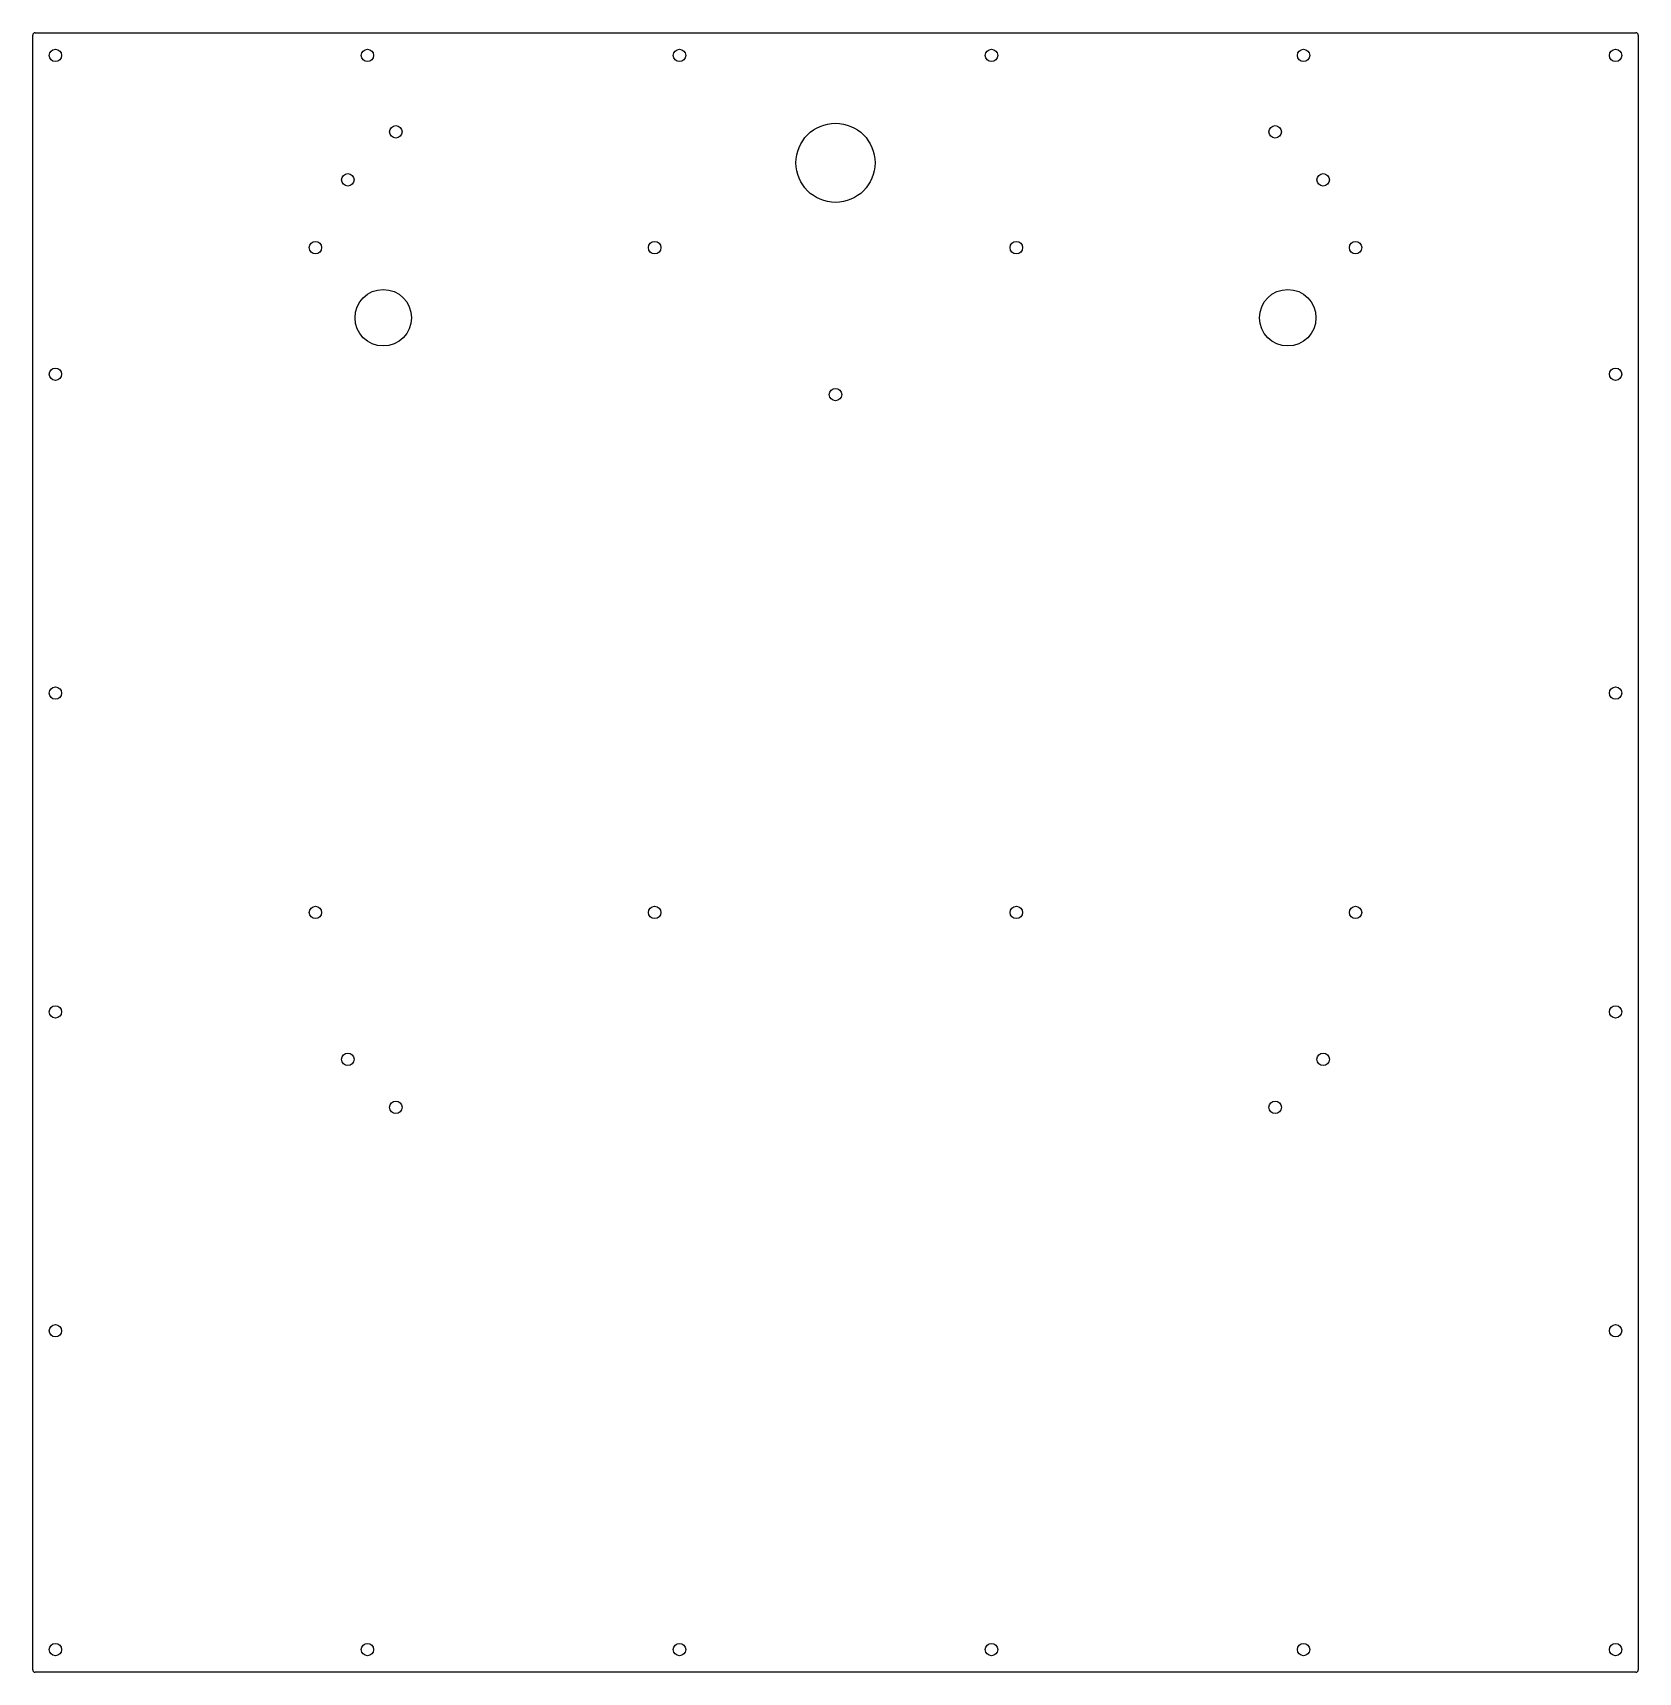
# Model space of a CAD drawing. Header units: millimetres. Extents: x -355 to 355, y -363 to 363.
import ezdxf

# ---------------------------------------------------------------- set-up
doc = ezdxf.new("R2010")
doc.units = ezdxf.units.MM

msp = doc.modelspace()

# ---------------------------------------------------------------- linework, layer by layer
at = {"color": 7, "linetype": 'Continuous', "lineweight": 25}
for p, q in [((-355, -361.5), (-355, 361.5)), ((-354, 362.5), (354, 362.5)), ((355, 361.5), (355, -361.5)), ((354, -362.5), (-354, -362.5))]:
    msp.add_line(p, q, dxfattribs=at)
for centre, radius in [((-345, 352.5), 2.75), ((-207, 352.5), 2.75), ((-69, 352.5), 2.75), ((69, 352.5), 2.75), ((207, 352.5), 2.75), ((345, 352.5), 2.75), ((-194.46, 318.68), 2.75), ((0, 305), 17.5), ((194.46, 318.68), 2.75), ((-215.68, 297.46), 2.75), ((215.68, 297.46), 2.75), ((-230, 267.5), 2.75), ((-80, 267.5), 2.75), ((80, 267.5), 2.75), ((230, 267.5), 2.75), ((-200, 236.5), 12.5), ((200, 236.5), 12.5), ((-345, 211.5), 2.75), ((345, 211.5), 2.75), ((0, 202.5), 2.75), ((-345, 70.5), 2.75), ((345, 70.5), 2.75), ((-230, -26.5), 2.75), ((-80, -26.5), 2.75), ((80, -26.5), 2.75), ((230, -26.5), 2.75), ((-345, -70.5), 2.75), ((345, -70.5), 2.75), ((-215.68, -91.46), 2.75), ((215.68, -91.46), 2.75), ((-194.46, -112.68), 2.75), ((194.46, -112.68), 2.75), ((-345, -211.5), 2.75), ((345, -211.5), 2.75), ((-345, -352.5), 2.75), ((-207, -352.5), 2.75), ((-69, -352.5), 2.75), ((69, -352.5), 2.75), ((207, -352.5), 2.75), ((345, -352.5), 2.75)]:
    msp.add_circle(centre, radius, dxfattribs=at)
for centre, start, end in [((-354, 361.5), 90, 180), ((354, 361.5), 0, 90), ((-354, -361.5), 180, 270), ((354, -361.5), 270, 360)]:
    msp.add_arc(centre, 1, start, end, dxfattribs=at)

doc.saveas('drawing.dxf')
